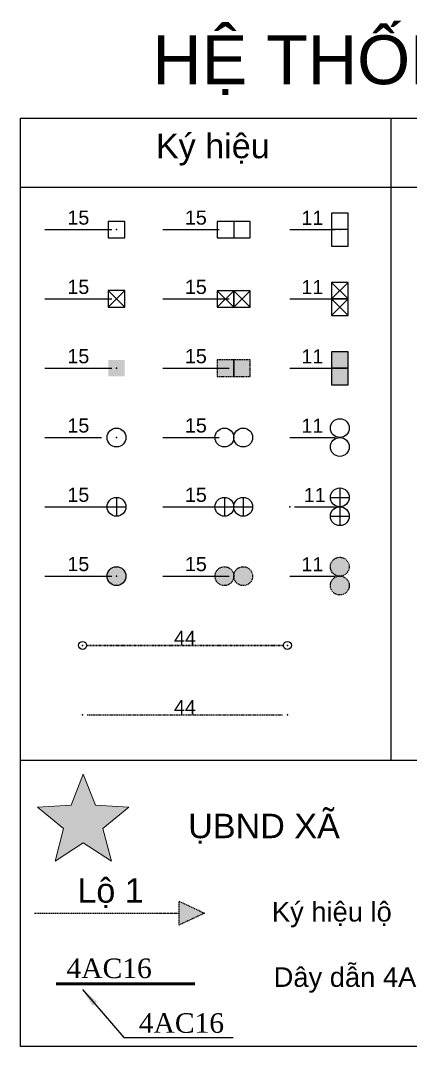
# Model space of a CAD drawing. Header units: feet. Extents: x 74374 to 92081, y 43964 to 65389.
# Drawn here: x 77574.3 to 77657.2, y 60961.3 to 61179 of the extents above; entities that cross this region are included whole.
import ezdxf

# ---------------------------------------------------------------- set-up
doc = ezdxf.new("R2010")
doc.units = ezdxf.units.FT
doc.header["$MEASUREMENT"] = 0
for name, pattern in [('ACAD_ISO02W100', [15, 12, -3]), ('DASHDOT2', [0.5, 0.25, -0.125, 0, -0.125]), ('DASHED2', [0.375, 0.25, -0.125])]:
    doc.linetypes.add(name, pattern=pattern)
for name, color, linetype in [('Border', 6, 'Continuous'), ('DZ-HaApCu', 1, 'Continuous'), ('Ha ap - cai tao', 1, 'DASHED2'), ('Ha ap - XD Moi', 6, 'Continuous'), ('Ha The Moi', 1, 'Continuous'), ('Note', 4, 'Continuous')]:
    doc.layers.add(name, color=color, linetype=linetype)
doc.layers.add('Level 28', color=18, linetype='Continuous', lineweight=0)
doc.styles.add('Arial', font='arial.ttf')
doc.styles.add('Arial 3', font='VnArial.TTF', dxfattribs={"height": 3})
doc.styles.get("Standard").update_dxf_attribs({"font": 'arial.ttf'})
doc.styles.add('T3.5', font='VnTime.TTF', dxfattribs={"height": 3.5})
doc.dimstyles.new('1-2000', dxfattribs={"dimtxt": 0.18, "dimasz": 4, "dimexe": 3.6, "dimexo": 4, "dimgap": 0.09, "dimtad": 0, "dimtih": 1, "dimtoh": 1, "dimdec": 4, "dimzin": 0, "dimdsep": 46, "dimtxsty": 'Standard', "dimcen": 0.09, "dimadec": 0, "dimazin": 0, "dimtfac": 1, "dimtdec": 4, "dimtofl": 0, "dimtmove": 0, "dimatfit": 3, "dimfxl": 1, "dimtolj": 1, "dimtzin": 0, "dimarcsym": 0})
doc.dimstyles.new('Duong day-cai tao', dxfattribs={"dimtxt": 3, "dimasz": 1, "dimexe": 0.18, "dimexo": 0.0625, "dimgap": 0.09, "dimtad": 1, "dimdec": 0, "dimzin": 0, "dimdsep": 46, "dimtxsty": 'Arial 3', "dimblk": 'point', "dimcen": 0.09, "dimse1": 1, "dimse2": 1, "dimclrd": 256, "dimadec": 0, "dimazin": 0, "dimtfac": 1, "dimtdec": 0, "dimtofl": 0, "dimtmove": 0, "dimatfit": 3, "dimldrblk": 'NONE', "dimfxl": 1, "dimtolj": 1, "dimtzin": 0, "dimarcsym": 0})
doc.dimstyles.new('Duong day-moi', dxfattribs={"dimtxt": 3, "dimasz": 1, "dimexe": 0.18, "dimexo": 0.0625, "dimgap": 0.09, "dimtad": 1, "dimdec": 0, "dimzin": 0, "dimdsep": 46, "dimtxsty": 'Arial 3', "dimblk": 'Diem cot', "dimcen": 0.09, "dimse1": 1, "dimse2": 1, "dimclrd": 256, "dimadec": 0, "dimazin": 0, "dimtfac": 1, "dimtdec": 0, "dimtofl": 0, "dimtmove": 0, "dimatfit": 3, "dimldrblk": 'NONE', "dimfxl": 1, "dimtolj": 1, "dimtzin": 0, "dimlwd": 30, "dimarcsym": 0})
doc.dimstyles.new('H-Don-moi', dxfattribs={"dimtxt": 3, "dimasz": 1, "dimexe": 0.18, "dimexo": 0.0625, "dimgap": 1, "dimtad": 1, "dimdec": 0, "dimzin": 0, "dimdsep": 46, "dimtxsty": 'Arial 3', "dimblk1": 'NONE', "dimblk2": 'H-don-moi', "dimsah": 1, "dimcen": 0.09, "dimse1": 1, "dimse2": 1, "dimclrd": 256, "dimclrt": 256, "dimadec": 0, "dimazin": 0, "dimtfac": 1, "dimtdec": 0, "dimtofl": 0, "dimtmove": 0, "dimatfit": 3, "dimldrblk": 'NONE', "dimfxl": 1, "dimtolj": 1, "dimtzin": 0, "dimlwd": -1, "dimarcsym": 0})
doc.dimstyles.new('H-don-TD', dxfattribs={"dimtxt": 3, "dimasz": 1, "dimexe": 0.18, "dimexo": 0.0625, "dimgap": 1, "dimtad": 1, "dimdec": 0, "dimzin": 0, "dimdsep": 46, "dimtxsty": 'Arial 3', "dimblk1": 'NONE', "dimblk2": 'H-don-TD', "dimsah": 1, "dimcen": 0.09, "dimse1": 1, "dimse2": 1, "dimclrd": 256, "dimclrt": 256, "dimadec": 0, "dimazin": 0, "dimtfac": 1, "dimtdec": 0, "dimtofl": 0, "dimtmove": 0, "dimatfit": 3, "dimldrblk": 'NONE', "dimfxl": 1, "dimtolj": 1, "dimtzin": 0, "dimlwd": -1, "dimarcsym": 0})
doc.dimstyles.new('H-don-thay', dxfattribs={"dimtxt": 3, "dimasz": 1, "dimexe": 0.18, "dimexo": 0.0625, "dimgap": 1, "dimtad": 1, "dimdec": 0, "dimzin": 0, "dimdsep": 46, "dimtxsty": 'Arial 3', "dimblk1": 'NONE', "dimblk2": 'H-don-thay', "dimsah": 1, "dimcen": 0.09, "dimse1": 1, "dimse2": 1, "dimclrd": 256, "dimadec": 0, "dimazin": 0, "dimtfac": 1, "dimtdec": 0, "dimtofl": 0, "dimtmove": 0, "dimatfit": 3, "dimldrblk": 'NONE', "dimfxl": 1, "dimtolj": 1, "dimtzin": 0, "dimarcsym": 0})
doc.dimstyles.new('H-Kdoc -moi', dxfattribs={"dimtxt": 3, "dimasz": 1, "dimexe": 0.18, "dimexo": 0.0625, "dimgap": 1, "dimtad": 1, "dimdec": 0, "dimzin": 0, "dimdsep": 46, "dimtxsty": 'Arial 3', "dimblk1": 'NONE', "dimblk2": 'H-Kdoc-moi', "dimsah": 1, "dimcen": 0.09, "dimse1": 1, "dimse2": 1, "dimclrd": 256, "dimadec": 0, "dimazin": 0, "dimtfac": 1, "dimtdec": 0, "dimtofl": 0, "dimtmove": 0, "dimatfit": 3, "dimldrblk": 'NONE', "dimfxl": 1, "dimtolj": 1, "dimtzin": 0, "dimarcsym": 0})
doc.dimstyles.new('H-Kdoc -TD', dxfattribs={"dimtxt": 3, "dimasz": 1, "dimexe": 0.18, "dimexo": 0.0625, "dimgap": 1, "dimtad": 1, "dimdec": 0, "dimzin": 0, "dimdsep": 46, "dimtxsty": 'Arial 3', "dimblk1": 'NONE', "dimblk2": 'H-Kdoc-TD', "dimsah": 1, "dimcen": 0.09, "dimse1": 1, "dimse2": 1, "dimclrd": 256, "dimadec": 0, "dimazin": 0, "dimtfac": 1, "dimtdec": 0, "dimtofl": 0, "dimtmove": 0, "dimatfit": 3, "dimldrblk": 'NONE', "dimfxl": 1, "dimtolj": 1, "dimtzin": 0, "dimarcsym": 0})
doc.dimstyles.new('H-Kdoc -thay', dxfattribs={"dimtxt": 3, "dimasz": 1, "dimexe": 0.18, "dimexo": 0.0625, "dimgap": 1, "dimtad": 1, "dimdec": 0, "dimzin": 0, "dimdsep": 46, "dimtxsty": 'Arial 3', "dimblk1": 'NONE', "dimblk2": 'H-Kdoc-thay', "dimsah": 1, "dimcen": 0.09, "dimse1": 1, "dimse2": 1, "dimclrd": 256, "dimadec": 0, "dimazin": 0, "dimtfac": 1, "dimtdec": 0, "dimtofl": 0, "dimtmove": 0, "dimatfit": 3, "dimldrblk": 'NONE', "dimfxl": 1, "dimtolj": 1, "dimtzin": 0, "dimarcsym": 0})
doc.dimstyles.new('H-Kngang -moi', dxfattribs={"dimtxt": 3, "dimasz": 1, "dimexe": 0.18, "dimexo": 0.0625, "dimgap": 1, "dimtad": 1, "dimdec": 0, "dimzin": 0, "dimdsep": 46, "dimtxsty": 'Arial 3', "dimblk1": 'NONE', "dimblk2": 'H-Kngang-moi', "dimsah": 1, "dimcen": 0.09, "dimse1": 1, "dimse2": 1, "dimclrd": 256, "dimadec": 0, "dimazin": 0, "dimtfac": 1, "dimtdec": 0, "dimtofl": 0, "dimtmove": 0, "dimatfit": 3, "dimldrblk": 'NONE', "dimfxl": 1, "dimtolj": 1, "dimtzin": 0, "dimarcsym": 0})
doc.dimstyles.new('H-Kngang -TD', dxfattribs={"dimtxt": 3, "dimasz": 1, "dimexe": 0.18, "dimexo": 0.0625, "dimgap": 1, "dimtad": 1, "dimdec": 0, "dimzin": 0, "dimdsep": 46, "dimtxsty": 'Arial 3', "dimblk1": 'NONE', "dimblk2": 'H-Kngang-TD', "dimsah": 1, "dimcen": 0.09, "dimse1": 1, "dimse2": 1, "dimclrd": 256, "dimadec": 0, "dimazin": 0, "dimtfac": 1, "dimtdec": 0, "dimtofl": 0, "dimtmove": 0, "dimatfit": 3, "dimldrblk": 'NONE', "dimfxl": 1, "dimtolj": 1, "dimtzin": 0, "dimarcsym": 0})
doc.dimstyles.new('H-Kngang -thay', dxfattribs={"dimtxt": 3, "dimasz": 1, "dimexe": 0.18, "dimexo": 0.0625, "dimgap": 1, "dimtad": 1, "dimdec": 0, "dimzin": 0, "dimdsep": 46, "dimtxsty": 'Arial 3', "dimblk1": 'NONE', "dimblk2": 'H-Kngang-thay', "dimsah": 1, "dimcen": 0.09, "dimse1": 1, "dimse2": 1, "dimclrd": 256, "dimadec": 0, "dimazin": 0, "dimtfac": 1, "dimtdec": 0, "dimtofl": 0, "dimtmove": 0, "dimatfit": 3, "dimldrblk": 'NONE', "dimfxl": 1, "dimtolj": 1, "dimtzin": 0, "dimarcsym": 0})
doc.dimstyles.new('LT-Don-moi', dxfattribs={"dimtxt": 3, "dimasz": 1, "dimexe": 0.18, "dimexo": 0.0625, "dimgap": 1, "dimtad": 1, "dimdec": 0, "dimzin": 0, "dimdsep": 46, "dimtxsty": 'Arial 3', "dimblk1": 'NONE', "dimblk2": 'LT-don-moi', "dimsah": 1, "dimcen": 0.09, "dimse1": 1, "dimse2": 1, "dimclrd": 256, "dimadec": 0, "dimazin": 0, "dimtfac": 1, "dimtdec": 0, "dimtofl": 0, "dimtmove": 0, "dimatfit": 3, "dimldrblk": 'NONE', "dimfxl": 1, "dimtolj": 1, "dimtzin": 0, "dimarcsym": 0})
doc.dimstyles.new('LT-don-TD', dxfattribs={"dimtxt": 3, "dimasz": 1, "dimexe": 0.18, "dimexo": 0.0625, "dimgap": 1, "dimtad": 1, "dimdec": 0, "dimzin": 0, "dimdsep": 46, "dimtxsty": 'Arial 3', "dimblk1": 'NONE', "dimblk2": 'LT-don-TD', "dimsah": 1, "dimcen": 0.09, "dimse1": 1, "dimse2": 1, "dimclrd": 256, "dimadec": 0, "dimazin": 0, "dimtfac": 1, "dimtdec": 0, "dimtofl": 0, "dimtmove": 0, "dimatfit": 3, "dimldrblk": 'NONE', "dimfxl": 1, "dimtolj": 1, "dimtzin": 0, "dimlwd": -1, "dimarcsym": 0})
doc.dimstyles.new('LT-Don-thay', dxfattribs={"dimtxt": 3, "dimasz": 1, "dimexe": 0.18, "dimexo": 0.0625, "dimgap": 1, "dimtad": 1, "dimdec": 0, "dimzin": 0, "dimdsep": 46, "dimtxsty": 'Arial 3', "dimblk1": 'NONE', "dimblk2": 'LT-don-thay', "dimsah": 1, "dimcen": 0.09, "dimse1": 1, "dimse2": 1, "dimclrd": 256, "dimadec": 0, "dimazin": 0, "dimtfac": 1, "dimtdec": 0, "dimtofl": 0, "dimtmove": 0, "dimatfit": 3, "dimldrblk": 'NONE', "dimfxl": 1, "dimtolj": 1, "dimtzin": 0, "dimarcsym": 0})
doc.dimstyles.new('LT-Kdoc-moi', dxfattribs={"dimtxt": 3, "dimasz": 1, "dimexe": 0.18, "dimexo": 0.0625, "dimgap": 1, "dimtad": 1, "dimdec": 0, "dimzin": 0, "dimdsep": 46, "dimtxsty": 'Arial 3', "dimblk1": 'NONE', "dimblk2": 'LT-Kdoc-moi', "dimsah": 1, "dimcen": 0.09, "dimse1": 1, "dimse2": 1, "dimclrd": 256, "dimadec": 0, "dimazin": 0, "dimtfac": 1, "dimtdec": 0, "dimtofl": 0, "dimtmove": 0, "dimatfit": 3, "dimldrblk": 'NONE', "dimfxl": 1, "dimtolj": 1, "dimtzin": 0, "dimarcsym": 0})
doc.dimstyles.new('LT-Kdoc-TD', dxfattribs={"dimtxt": 3, "dimasz": 1, "dimexe": 0.18, "dimexo": 0.0625, "dimgap": 1, "dimtad": 1, "dimdec": 0, "dimzin": 0, "dimdsep": 46, "dimtxsty": 'Arial 3', "dimblk1": 'NONE', "dimblk2": 'LT-Kdoc-TD', "dimsah": 1, "dimcen": 0.09, "dimse1": 1, "dimse2": 1, "dimclrd": 256, "dimclrt": 256, "dimadec": 0, "dimazin": 0, "dimtfac": 1, "dimtdec": 0, "dimtofl": 0, "dimtmove": 0, "dimatfit": 3, "dimldrblk": 'NONE', "dimfxl": 1, "dimtolj": 1, "dimtzin": 0, "dimlwd": -1, "dimarcsym": 0})
doc.dimstyles.new('LT-Kdoc-thay', dxfattribs={"dimtxt": 3, "dimasz": 1, "dimexe": 0.18, "dimexo": 0.0625, "dimgap": 1, "dimtad": 1, "dimdec": 0, "dimzin": 0, "dimdsep": 46, "dimtxsty": 'Arial 3', "dimblk1": 'NONE', "dimblk2": 'LT-Kdoc-thay', "dimsah": 1, "dimcen": 0.09, "dimse1": 1, "dimse2": 1, "dimclrd": 256, "dimadec": 0, "dimazin": 0, "dimtfac": 1, "dimtdec": 0, "dimtofl": 0, "dimtmove": 0, "dimatfit": 3, "dimldrblk": 'NONE', "dimfxl": 1, "dimtolj": 1, "dimtzin": 0, "dimarcsym": 0})
doc.dimstyles.new('LT-Kngang-moi', dxfattribs={"dimtxt": 3, "dimasz": 1, "dimexe": 0.18, "dimexo": 0.0625, "dimgap": 1, "dimtad": 1, "dimdec": 0, "dimzin": 0, "dimdsep": 46, "dimtxsty": 'Arial 3', "dimblk1": 'NONE', "dimblk2": 'LT-Kngang-moi', "dimsah": 1, "dimcen": 0.09, "dimse1": 1, "dimse2": 1, "dimclrd": 256, "dimadec": 0, "dimazin": 0, "dimtfac": 1, "dimtdec": 0, "dimtofl": 0, "dimtmove": 0, "dimatfit": 3, "dimldrblk": 'NONE', "dimfxl": 1, "dimtolj": 1, "dimtzin": 0, "dimarcsym": 0})
doc.dimstyles.new('LT-Kngang-TD', dxfattribs={"dimtxt": 3, "dimasz": 1, "dimexe": 0.18, "dimexo": 0.0625, "dimgap": 1, "dimtad": 1, "dimdec": 0, "dimzin": 0, "dimdsep": 46, "dimtxsty": 'Arial 3', "dimblk1": 'NONE', "dimblk2": 'LT-Kngang-TD', "dimsah": 1, "dimcen": 0.09, "dimse1": 1, "dimse2": 1, "dimclrd": 256, "dimadec": 0, "dimazin": 0, "dimtfac": 1, "dimtdec": 0, "dimtofl": 0, "dimtmove": 0, "dimatfit": 3, "dimldrblk": 'NONE', "dimfxl": 1, "dimtolj": 1, "dimtzin": 0, "dimarcsym": 0})
doc.dimstyles.new('LT-Kngang-thay', dxfattribs={"dimtxt": 3, "dimasz": 1, "dimexe": 0.18, "dimexo": 0.0625, "dimgap": 1, "dimtad": 1, "dimdec": 0, "dimzin": 0, "dimdsep": 46, "dimtxsty": 'Arial 3', "dimblk1": 'point', "dimblk2": 'LT-Kngang-thay', "dimsah": 1, "dimcen": 0.09, "dimse1": 1, "dimse2": 1, "dimclrd": 256, "dimadec": 0, "dimazin": 0, "dimtfac": 1, "dimtdec": 0, "dimtofl": 0, "dimtmove": 0, "dimatfit": 3, "dimldrblk": 'NONE', "dimfxl": 1, "dimtolj": 1, "dimtzin": 0, "dimarcsym": 0})

# ---------------------------------------------------------------- blocks, each defined once
blk = doc.blocks.new('H-Kngang-moi')
at = {"layer": 'DZ-HaApCu', "linetype": 'ByBlock', "lineweight": -2}
for p, q in [((-1.75, 3.5), (-1.75, 0)), ((1.75, 3.5), (-1.75, 3.5)), ((1.75, 0), (1.75, 3.5)), ((-1.75, 0), (-1.75, -3.5)), ((1.75, 0), (-1.75, 0)), ((1.75, -3.5), (1.75, 0)), ((-1.75, -3.5), (1.75, -3.5))]:
    blk.add_line(p, q, dxfattribs=at)
at = {"layer": 'DZ-HaApCu'}
blk.add_point((0, 0), dxfattribs=at)
blk = doc.blocks.new('*D70')
at = {"layer": 'DEFPOINTS', "color": 0, "transparency": 16777216}
for p in [(77631.53, 61134.65), (77642.17, 61134.65), (77642.17, 61134.65)]:
    blk.add_point(p, dxfattribs=at)
at = {"layer": 'DZ-HaApCu', "linetype": 'ACAD_ISO02W100', "lineweight": -2, "transparency": 16777216}
blk.add_line((77631.53, 61134.65), (77641.17, 61134.65), dxfattribs=at)
at = {"layer": 'DZ-HaApCu', "lineweight": -2, "transparency": 16777216}
blk.add_blockref('H-Kngang-moi', (77642.17, 61134.65), dxfattribs=at)
at = {"layer": 'DZ-HaApCu', "color": 0, "transparency": 16777216, "insert": (77636.35, 61137.15), "char_height": 3, "attachment_point": 5, "style": 'Arial 3'}
blk.add_mtext('\\A1;11', dxfattribs=at)
blk = doc.blocks.new('_None')
blk = doc.blocks.new('H-Kdoc-moi')
at = {"layer": 'DZ-HaApCu'}
for p, q in [((0, 1.75), (-3.5, 1.75)), ((-3.5, 1.75), (-3.5, -1.75)), ((3.5, 1.75), (0, 1.75)), ((0, 1.75), (0, -1.75)), ((3.5, -1.75), (3.5, 1.75)), ((-3.5, -1.75), (0, -1.75)), ((0, -1.75), (3.5, -1.75))]:
    blk.add_line(p, q, dxfattribs=at)
blk = doc.blocks.new('*D71')
at = {"layer": 'DEFPOINTS', "color": 0, "transparency": 16777216}
for p in [(77604.54, 61134.65), (77619.65, 61134.65), (77619.65, 61134.65)]:
    blk.add_point(p, dxfattribs=at)
at = {"layer": 'DZ-HaApCu', "linetype": 'ACAD_ISO02W100', "lineweight": -2, "transparency": 16777216}
blk.add_line((77604.54, 61134.65), (77618.65, 61134.65), dxfattribs=at)
at = {"layer": 'DZ-HaApCu', "lineweight": -2, "transparency": 16777216}
blk.add_blockref('H-Kdoc-moi', (77619.65, 61134.65), dxfattribs=at)
at = {"layer": 'DZ-HaApCu', "color": 0, "transparency": 16777216, "insert": (77611.59, 61137.18), "char_height": 3, "attachment_point": 5, "style": 'Arial 3'}
blk.add_mtext('\\A1;15', dxfattribs=at)
blk = doc.blocks.new('H-don-moi')
at = {"layer": 'DZ-HaApCu'}
for p, q in [((1.75, 1.75), (-1.75, 1.75)), ((-1.75, 1.75), (-1.75, -1.75)), ((1.75, -1.75), (1.75, 1.75)), ((-1.75, -1.75), (1.75, -1.75))]:
    blk.add_line(p, q, dxfattribs=at)
blk.add_point((0, 0), dxfattribs=at)
blk = doc.blocks.new('*D72')
at = {"layer": 'DEFPOINTS', "color": 0, "transparency": 16777216}
for p in [(77579.51, 61134.65), (77594.73, 61134.65), (77594.73, 61134.65)]:
    blk.add_point(p, dxfattribs=at)
at = {"layer": 'DZ-HaApCu', "transparency": 16777216}
blk.add_line((77579.51, 61134.65), (77593.73, 61134.65), dxfattribs=at)
blk.add_blockref('H-don-moi', (77594.73, 61134.65), dxfattribs=at)
at = {"layer": 'DZ-HaApCu', "transparency": 16777216, "insert": (77586.62, 61137.18), "char_height": 3, "attachment_point": 5, "style": 'Arial 3'}
blk.add_mtext('\\A1;15', dxfattribs=at)
blk = doc.blocks.new('H-Kngang-thay')
at = {"layer": 'Ha ap - cai tao', "linetype": 'ByBlock'}
for points in [[(-1.75, 0), (1.75, 0), (1.75, 3.5), (-1.75, 3.5)], [(-1.75, 0), (1.75, 0), (1.75, 3.5), (-1.75, 3.5)], [(-1.75, -3.5), (1.75, -3.5), (1.75, 0), (-1.75, 0)], [(-1.75, -3.5), (1.75, -3.5), (1.75, 0), (-1.75, 0)]]:
    blk.add_lwpolyline(points, close=True, dxfattribs=at)
for points in [[(-1.75, 3.5), (1.75, 0)], [(-1.75, 0), (1.75, 3.5)], [(-1.75, 0), (1.75, -3.5)], [(-1.75, -3.5), (1.75, 0)]]:
    blk.add_lwpolyline(points, dxfattribs=at)
for centre in [(0, 1.75), (0, 1.75), (0, -1.75)]:
    blk.add_circle(centre, 0.00627, dxfattribs=at)
blk = doc.blocks.new('*D73')
at = {"layer": 'DEFPOINTS', "color": 0, "transparency": 16777216}
for p in [(77631.53, 61119.94), (77642.17, 61119.94), (77642.17, 61119.94)]:
    blk.add_point(p, dxfattribs=at)
at = {"layer": 'DZ-HaApCu', "lineweight": -2, "transparency": 16777216}
blk.add_line((77631.53, 61119.94), (77641.17, 61119.94), dxfattribs=at)
blk.add_blockref('H-Kngang-thay', (77642.17, 61119.94), dxfattribs=at)
at = {"layer": 'DZ-HaApCu', "color": 0, "transparency": 16777216, "insert": (77636.35, 61122.45), "char_height": 3, "attachment_point": 5, "style": 'Arial 3'}
blk.add_mtext('\\A1;11', dxfattribs=at)
blk = doc.blocks.new('H-Kdoc-TD')
at = {"layer": 'Ha ap - cai tao'}
h = blk.add_hatch(color=256, dxfattribs=at)
edge = h.paths.add_edge_path()
edge.add_line((-1.8, 4.2), (1.7, 4.2))
edge = h.paths.add_edge_path()
edge.add_line((1.7, 4.2), (1.7, 7.7))
edge = h.paths.add_edge_path()
edge.add_line((1.7, 7.7), (-1.8, 7.7))
edge = h.paths.add_edge_path()
edge.add_line((-1.8, 7.7), (-1.8, 4.2))
h.paths.add_polyline_path([(0, 1.75), (0, -1.75)], flags=17)
h.paths.add_polyline_path([(0, 1.75), (0, -1.75), (3.5, -1.75), (3.5, 1.75)], flags=17)
h.paths.add_polyline_path([(3.5, 1.75), (0, 1.75), (0, -1.75), (3.5, -1.75)])
edge = h.paths.add_edge_path()
edge.add_line((-3.5, 1.75), (-3.5, -1.75))
edge.add_line((0, 1.75), (-3.5, 1.75))
edge.add_line((-3.5, -1.75), (0, -1.75))
h = blk.add_hatch(color=256, dxfattribs=at)
h.paths.add_polyline_path([(-3.5, -1.75), (0, -1.75), (0, 1.75), (-3.5, 1.75)])
h.paths.add_polyline_path([(0, -1.75), (3.5, -1.75), (3.5, 1.75), (0, 1.75)])
for p, q in [((0, 1.75), (-3.5, 1.75)), ((-3.5, 1.75), (-3.5, -1.75)), ((0, -1.75), (0, 1.75)), ((3.5, 1.75), (0, 1.75)), ((0, 1.75), (0, -1.75)), ((3.5, -1.75), (3.5, 1.75)), ((-3.5, -1.75), (0, -1.75)), ((0, -1.75), (3.5, -1.75))]:
    blk.add_line(p, q, dxfattribs=at)
blk.add_point((0, 0), dxfattribs=at)
blk = doc.blocks.new('*D74')
at = {"layer": 'DEFPOINTS', "color": 0, "transparency": 16777216}
for p in [(77604.54, 61105.24), (77619.65, 61105.24), (77619.65, 61105.24)]:
    blk.add_point(p, dxfattribs=at)
at = {"layer": 'DZ-HaApCu', "lineweight": -2, "transparency": 16777216}
blk.add_line((77604.54, 61105.24), (77618.65, 61105.24), dxfattribs=at)
blk.add_blockref('H-Kdoc-TD', (77619.65, 61105.24), dxfattribs=at)
at = {"layer": 'DZ-HaApCu', "color": 0, "transparency": 16777216, "insert": (77611.59, 61107.77), "char_height": 3, "attachment_point": 5, "style": 'Arial 3'}
blk.add_mtext('\\A1;15', dxfattribs=at)
blk = doc.blocks.new('H-Kdoc-thay')
at = {"layer": 'Ha ap - cai tao', "linetype": 'ByBlock'}
for points in [[(0, -1.75), (0, 1.75), (-3.5, 1.75), (-3.5, -1.75)], [(-3.5, -1.75), (0, -1.75), (0, 1.75), (-3.5, 1.75)], [(3.5, -1.75), (3.5, 1.75), (0, 1.75), (0, -1.75)], [(3.5, -1.75), (3.5, 1.75), (0, 1.75), (0, -1.75)], [(0, -1.75), (3.5, -1.75), (3.5, 1.75), (0, 1.75)]]:
    blk.add_lwpolyline(points, close=True, dxfattribs=at)
for points in [[(-3.5, 1.75), (0, -1.75)], [(-3.5, -1.75), (0, 1.75)], [(0, 1.75), (3.5, -1.75)], [(0, -1.75), (3.5, 1.75)]]:
    blk.add_lwpolyline(points, dxfattribs=at)
for centre in [(-1.75, 0), (-1.75, 0), (1.75, 0), (1.75, 0), (1.75, 0)]:
    blk.add_circle(centre, 0.00627, dxfattribs=at)
blk = doc.blocks.new('*D75')
at = {"layer": 'DEFPOINTS', "color": 0, "transparency": 16777216}
for p in [(77604.54, 61119.94), (77619.65, 61119.94), (77619.65, 61119.94)]:
    blk.add_point(p, dxfattribs=at)
at = {"layer": 'DZ-HaApCu', "lineweight": -2, "transparency": 16777216}
blk.add_line((77604.54, 61119.94), (77618.65, 61119.94), dxfattribs=at)
blk.add_blockref('H-Kdoc-thay', (77619.65, 61119.94), dxfattribs=at)
at = {"layer": 'DZ-HaApCu', "color": 0, "transparency": 16777216, "insert": (77611.59, 61122.47), "char_height": 3, "attachment_point": 5, "style": 'Arial 3'}
blk.add_mtext('\\A1;15', dxfattribs=at)
blk = doc.blocks.new('H-don-thay')
at = {"layer": 'Ha ap - cai tao', "linetype": 'ByBlock'}
blk.add_lwpolyline([(-1.75, -1.74), (1.75, -1.74), (1.75, 1.76), (-1.75, 1.76)], close=True, dxfattribs=at)
for points in [[(-1.75, 1.76), (1.75, -1.74)], [(-1.75, -1.74), (1.75, 1.76)]]:
    blk.add_lwpolyline(points, dxfattribs=at)
blk.add_circle((0, 0.01), 0.00627, dxfattribs=at)
blk = doc.blocks.new('*D76')
at = {"layer": 'DEFPOINTS', "color": 0, "transparency": 16777216}
for p in [(77579.51, 61119.94), (77594.73, 61119.94), (77594.73, 61119.94)]:
    blk.add_point(p, dxfattribs=at)
at = {"layer": 'DZ-HaApCu', "lineweight": -2, "transparency": 16777216}
blk.add_line((77579.51, 61119.94), (77593.73, 61119.94), dxfattribs=at)
blk.add_blockref('H-don-thay', (77594.73, 61119.94), dxfattribs=at)
at = {"layer": 'DZ-HaApCu', "color": 0, "transparency": 16777216, "insert": (77586.62, 61122.47), "char_height": 3, "attachment_point": 5, "style": 'Arial 3'}
blk.add_mtext('\\A1;15', dxfattribs=at)
blk = doc.blocks.new('H-Kngang-TD')
at = {"layer": 'Ha ap - cai tao'}
h = blk.add_hatch(color=256, dxfattribs=at)
edge = h.paths.add_edge_path()
edge.add_line((4.2, 1.8), (4.2, -1.7))
edge = h.paths.add_edge_path()
edge.add_line((4.2, -1.7), (7.7, -1.7))
edge = h.paths.add_edge_path()
edge.add_line((7.7, -1.7), (7.7, 1.8))
edge = h.paths.add_edge_path()
edge.add_line((7.7, 1.8), (4.2, 1.8))
h.paths.add_polyline_path([(1.75, 0), (-1.75, 0)], flags=17)
h.paths.add_polyline_path([(1.75, 0), (-1.75, 0), (-1.75, -3.5), (1.75, -3.5)], flags=17)
h.paths.add_polyline_path([(1.75, -3.5), (1.75, 0), (-1.75, 0), (-1.75, -3.5)])
edge = h.paths.add_edge_path()
edge.add_line((1.75, 3.5), (-1.75, 3.5))
edge.add_line((1.75, 0), (1.75, 3.5))
edge.add_line((-1.75, 3.5), (-1.75, 0))
h = blk.add_hatch(color=256, dxfattribs=at)
h.paths.add_polyline_path([(-1.75, 3.5), (-1.75, 0), (1.75, 0), (1.75, 3.5)])
h.paths.add_polyline_path([(-1.75, 0), (-1.75, -3.5), (1.75, -3.5), (1.75, 0)])
at = {"layer": 'Ha ap - cai tao', "linetype": 'ByBlock', "lineweight": -2}
for p, q in [((-1.75, 3.5), (-1.75, 0)), ((1.75, 3.5), (-1.75, 3.5)), ((1.75, 0), (1.75, 3.5)), ((-1.75, 0), (1.75, 0)), ((-1.75, 0), (-1.75, -3.5)), ((1.75, 0), (-1.75, 0)), ((1.75, -3.5), (1.75, 0)), ((-1.75, -3.5), (1.75, -3.5))]:
    blk.add_line(p, q, dxfattribs=at)
at = {"layer": 'Ha ap - cai tao'}
blk.add_point((0, 0), dxfattribs=at)
blk = doc.blocks.new('*D77')
at = {"layer": 'DEFPOINTS', "color": 0, "transparency": 16777216}
for p in [(77631.53, 61105.24), (77642.17, 61105.24), (77642.17, 61105.24)]:
    blk.add_point(p, dxfattribs=at)
at = {"layer": 'DZ-HaApCu', "lineweight": -2, "transparency": 16777216}
blk.add_line((77631.53, 61105.24), (77641.17, 61105.24), dxfattribs=at)
blk.add_blockref('H-Kngang-TD', (77642.17, 61105.24), dxfattribs=at)
at = {"layer": 'DZ-HaApCu', "color": 0, "transparency": 16777216, "insert": (77636.35, 61107.75), "char_height": 3, "attachment_point": 5, "style": 'Arial 3'}
blk.add_mtext('\\A1;11', dxfattribs=at)
blk = doc.blocks.new('H-don-TD')
at = {"layer": 'Ha ap - cai tao'}
blk.add_hatch(color=256, dxfattribs=at).paths.add_polyline_path([(-1.75, 1.75), (-1.75, -1.75), (1.75, -1.75), (1.75, 1.75)])
at = {"layer": 'Ha ap - XD Moi'}
blk.add_point((0, 0), dxfattribs=at)
blk = doc.blocks.new('*D78')
at = {"layer": 'DEFPOINTS', "color": 0, "transparency": 16777216}
for p in [(77579.51, 61105.24), (77594.73, 61105.24), (77594.73, 61105.24)]:
    blk.add_point(p, dxfattribs=at)
at = {"layer": 'DZ-HaApCu', "transparency": 16777216}
blk.add_line((77579.51, 61105.24), (77593.73, 61105.24), dxfattribs=at)
blk.add_blockref('H-don-TD', (77594.73, 61105.24), dxfattribs=at)
at = {"layer": 'DZ-HaApCu', "transparency": 16777216, "insert": (77586.62, 61107.77), "char_height": 3, "attachment_point": 5, "style": 'Arial 3'}
blk.add_mtext('\\A1;15', dxfattribs=at)
blk = doc.blocks.new('LT-Kngang-moi')
at = {"layer": 'DZ-HaApCu'}
for centre in [(0, 2), (0, -2)]:
    blk.add_circle(centre, 2, dxfattribs=at)
blk.add_point((0, 0), dxfattribs=at)
blk = doc.blocks.new('*D79')
at = {"layer": 'DEFPOINTS', "color": 0, "transparency": 16777216}
for p in [(77631.53, 61090.53), (77642.17, 61090.53), (77642.17, 61090.53)]:
    blk.add_point(p, dxfattribs=at)
at = {"layer": 'DZ-HaApCu', "linetype": 'ACAD_ISO02W100', "lineweight": -2, "transparency": 16777216}
blk.add_line((77631.53, 61090.53), (77641.17, 61090.53), dxfattribs=at)
at = {"layer": 'DZ-HaApCu', "lineweight": -2, "transparency": 16777216}
blk.add_blockref('LT-Kngang-moi', (77642.17, 61090.53), dxfattribs=at)
at = {"layer": 'DZ-HaApCu', "color": 0, "transparency": 16777216, "insert": (77636.35, 61093.04), "char_height": 3, "attachment_point": 5, "style": 'Arial 3'}
blk.add_mtext('\\A1;11', dxfattribs=at)
blk = doc.blocks.new('LT-Kdoc-moi')
at = {"layer": 'DZ-HaApCu'}
for centre in [(-2, 0), (2, 0)]:
    blk.add_circle(centre, 2, dxfattribs=at)
blk.add_point((0, 0), dxfattribs=at)
blk = doc.blocks.new('*D80')
at = {"layer": 'DEFPOINTS', "color": 0, "transparency": 16777216}
for p in [(77604.54, 61090.53), (77619.65, 61090.53), (77619.65, 61090.53)]:
    blk.add_point(p, dxfattribs=at)
at = {"layer": 'DZ-HaApCu', "linetype": 'ACAD_ISO02W100', "lineweight": -2, "transparency": 16777216}
blk.add_line((77604.54, 61090.53), (77618.65, 61090.53), dxfattribs=at)
at = {"layer": 'DZ-HaApCu', "lineweight": -2, "transparency": 16777216}
blk.add_blockref('LT-Kdoc-moi', (77619.65, 61090.53), dxfattribs=at)
at = {"layer": 'DZ-HaApCu', "color": 0, "transparency": 16777216, "insert": (77611.59, 61093.07), "char_height": 3, "attachment_point": 5, "style": 'Arial 3'}
blk.add_mtext('\\A1;15', dxfattribs=at)
blk = doc.blocks.new('LT-don-moi')
at = {"layer": 'DZ-HaApCu', "linetype": 'Continuous'}
blk.add_circle((0, 0), 2, dxfattribs=at)
at = {"layer": 'Ha ap - cai tao', "linetype": 'Continuous'}
blk.add_point((0, 0), dxfattribs=at)
blk = doc.blocks.new('*D81')
at = {"layer": 'DEFPOINTS', "color": 0, "transparency": 16777216}
for p in [(77579.51, 61090.53), (77594.73, 61090.53), (77594.73, 61090.53)]:
    blk.add_point(p, dxfattribs=at)
at = {"layer": 'DZ-HaApCu', "linetype": 'ACAD_ISO02W100', "lineweight": -2, "transparency": 16777216}
blk.add_line((77579.51, 61090.53), (77593.73, 61090.53), dxfattribs=at)
at = {"layer": 'DZ-HaApCu', "lineweight": -2, "transparency": 16777216}
blk.add_blockref('LT-don-moi', (77594.73, 61090.53), dxfattribs=at)
at = {"layer": 'DZ-HaApCu', "color": 0, "transparency": 16777216, "insert": (77586.62, 61093.07), "char_height": 3, "attachment_point": 5, "style": 'Arial 3'}
blk.add_mtext('\\A1;15', dxfattribs=at)
blk = doc.blocks.new('point')
at = {"layer": 'Ha The Moi'}
blk.add_point((0, 0), dxfattribs=at)
blk = doc.blocks.new('LT-Kngang-thay')
at = {"layer": 'Ha ap - cai tao', "linetype": 'ByBlock'}
for points in [[(0, 4), (0, 0)], [(-2, 2), (2, 2)], [(0, 0), (0, -4)], [(-2, -2), (2, -2)]]:
    blk.add_lwpolyline(points, dxfattribs=at)
for centre in [(0, 2), (0, 2), (0, 2), (0, -2)]:
    blk.add_circle(centre, 2, dxfattribs=at)
at = {"layer": 'Ha ap - cai tao'}
blk.add_circle((0, -2), 2, dxfattribs=at)
blk.add_circle((0, -2), 2, dxfattribs=at)
at = {"layer": 'Ha ap - cai tao', "linetype": 'ByBlock'}
for p in [(0, 2), (0, -2)]:
    blk.add_point(p, dxfattribs=at)
at = {"layer": 'Ha ap - cai tao'}
blk.add_point((0, 0), dxfattribs=at)
blk = doc.blocks.new('*D82')
at = {"layer": 'DEFPOINTS', "color": 0, "transparency": 16777216}
for p in [(77631.53, 61075.83), (77642.17, 61075.83), (77642.17, 61075.83)]:
    blk.add_point(p, dxfattribs=at)
at = {"layer": 'DZ-HaApCu', "lineweight": -2, "transparency": 16777216}
blk.add_line((77632.53, 61075.83), (77641.17, 61075.83), dxfattribs=at)
blk.add_blockref('LT-Kngang-thay', (77642.17, 61075.83), dxfattribs=at)
at = {"layer": 'DZ-HaApCu', "lineweight": -2, "transparency": 16777216, "rotation": 180}
blk.add_blockref('point', (77631.53, 61075.83), dxfattribs=at)
at = {"layer": 'DZ-HaApCu', "color": 0, "transparency": 16777216, "insert": (77636.85, 61078.34), "char_height": 3, "attachment_point": 5, "style": 'Arial 3'}
blk.add_mtext('\\A1;11', dxfattribs=at)
blk = doc.blocks.new('LT-Kdoc-thay')
at = {"layer": 'Ha ap - cai tao', "linetype": 'ByBlock'}
for points in [[(-4, 0), (0, 0)], [(-2, 2), (-2, -2)], [(0, 0), (4, 0)], [(2, 2), (2, -2)]]:
    blk.add_lwpolyline(points, dxfattribs=at)
for centre in [(-2, 0), (-2, 0), (-2, 0), (2, 0), (2, 0), (2, 0)]:
    blk.add_circle(centre, 2, dxfattribs=at)
for p in [(-2, 0), (2, 0)]:
    blk.add_point(p, dxfattribs=at)
at = {"layer": 'Ha ap - cai tao'}
blk.add_point((0, 0), dxfattribs=at)
blk = doc.blocks.new('*D83')
at = {"layer": 'DEFPOINTS', "color": 0, "transparency": 16777216}
for p in [(77604.54, 61075.83), (77619.65, 61075.83), (77619.65, 61075.83)]:
    blk.add_point(p, dxfattribs=at)
at = {"layer": 'DZ-HaApCu', "lineweight": -2, "transparency": 16777216}
blk.add_line((77604.54, 61075.83), (77618.65, 61075.83), dxfattribs=at)
blk.add_blockref('LT-Kdoc-thay', (77619.65, 61075.83), dxfattribs=at)
at = {"layer": 'DZ-HaApCu', "color": 0, "transparency": 16777216, "insert": (77611.59, 61078.36), "char_height": 3, "attachment_point": 5, "style": 'Arial 3'}
blk.add_mtext('\\A1;15', dxfattribs=at)
blk = doc.blocks.new('LT-don-thay')
at = {"layer": 'Ha ap - cai tao', "linetype": 'ByBlock'}
for points in [[(-2, 0), (2, 0)], [(0, 2), (0, -2)]]:
    blk.add_lwpolyline(points, dxfattribs=at)
blk.add_circle((0, 0), 2, dxfattribs=at)
blk.add_circle((0, 0), 2, dxfattribs=at)
blk.add_point((0, 0), dxfattribs=at)
blk = doc.blocks.new('*D84')
at = {"layer": 'DEFPOINTS', "color": 0, "transparency": 16777216}
for p in [(77579.51, 61075.83), (77594.73, 61075.83), (77594.73, 61075.83)]:
    blk.add_point(p, dxfattribs=at)
at = {"layer": 'DZ-HaApCu', "lineweight": -2, "transparency": 16777216}
blk.add_line((77579.51, 61075.83), (77593.73, 61075.83), dxfattribs=at)
blk.add_blockref('LT-don-thay', (77594.73, 61075.83), dxfattribs=at)
at = {"layer": 'DZ-HaApCu', "color": 0, "transparency": 16777216, "insert": (77586.62, 61078.36), "char_height": 3, "attachment_point": 5, "style": 'Arial 3'}
blk.add_mtext('\\A1;15', dxfattribs=at)
blk = doc.blocks.new('LT-Kngang-TD')
at = {"layer": 'Ha ap - cai tao'}
for points in [[(-1.77, 1.08, 1), (1.77, 2.92, 1)], [(-1.77, -2.92, 1), (1.77, -1.08, 1)]]:
    blk.add_hatch(color=256, dxfattribs=at).paths.add_polyline_path(points)
for centre in [(0, 2), (0, -2)]:
    blk.add_circle(centre, 2, dxfattribs=at)
blk.add_point((0, 0), dxfattribs=at)
blk = doc.blocks.new('*D85')
at = {"layer": 'DEFPOINTS', "color": 0, "transparency": 16777216}
for p in [(77631.53, 61061.12), (77642.17, 61061.12), (77642.17, 61061.12)]:
    blk.add_point(p, dxfattribs=at)
at = {"layer": 'DZ-HaApCu', "lineweight": -2, "transparency": 16777216}
blk.add_line((77631.53, 61061.12), (77641.17, 61061.12), dxfattribs=at)
blk.add_blockref('LT-Kngang-TD', (77642.17, 61061.12), dxfattribs=at)
at = {"layer": 'DZ-HaApCu', "color": 0, "transparency": 16777216, "insert": (77636.35, 61063.63), "char_height": 3, "attachment_point": 5, "style": 'Arial 3'}
blk.add_mtext('\\A1;11', dxfattribs=at)
blk = doc.blocks.new('LT-Kdoc-TD')
at = {"layer": 'Ha ap - cai tao'}
for points in [[(-2.92, 1.77, 1), (-1.08, -1.77, 1)], [(1.08, 1.77, 1), (2.92, -1.77, 1)]]:
    blk.add_hatch(color=256, dxfattribs=at).paths.add_polyline_path(points)
for centre in [(-2, 0), (2, 0)]:
    blk.add_circle(centre, 2, dxfattribs=at)
blk.add_point((0, 0), dxfattribs=at)
blk = doc.blocks.new('*D86')
at = {"layer": 'DEFPOINTS', "color": 0, "transparency": 16777216}
for p in [(77604.54, 61061.12), (77619.65, 61061.12), (77619.65, 61061.12)]:
    blk.add_point(p, dxfattribs=at)
at = {"layer": 'DZ-HaApCu', "transparency": 16777216}
blk.add_line((77604.54, 61061.12), (77618.65, 61061.12), dxfattribs=at)
blk.add_blockref('LT-Kdoc-TD', (77619.65, 61061.12), dxfattribs=at)
at = {"layer": 'DZ-HaApCu', "transparency": 16777216, "insert": (77611.59, 61063.66), "char_height": 3, "attachment_point": 5, "style": 'Arial 3'}
blk.add_mtext('\\A1;15', dxfattribs=at)
blk = doc.blocks.new('LT-don-TD')
at = {"layer": 'Ha ap - cai tao'}
blk.add_hatch(color=256, dxfattribs=at).paths.add_polyline_path([(-1.77, -0.92, 1), (1.77, 0.92, 1)])
at = {"layer": 'Ha ap - cai tao', "linetype": 'Continuous'}
blk.add_circle((0, 0), 2, dxfattribs=at)
at = {"layer": 'Ha ap - cai tao'}
blk.add_point((0, 0), dxfattribs=at)
blk = doc.blocks.new('*D87')
at = {"layer": 'DEFPOINTS', "color": 0, "transparency": 16777216}
for p in [(77579.51, 61061.12), (77594.73, 61061.12), (77594.73, 61061.12)]:
    blk.add_point(p, dxfattribs=at)
at = {"layer": 'DZ-HaApCu', "transparency": 16777216}
blk.add_line((77579.51, 61061.12), (77593.73, 61061.12), dxfattribs=at)
blk.add_blockref('LT-don-TD', (77594.73, 61061.12), dxfattribs=at)
at = {"layer": 'DZ-HaApCu', "color": 0, "transparency": 16777216, "insert": (77586.62, 61063.66), "char_height": 3, "attachment_point": 5, "style": 'Arial 3'}
blk.add_mtext('\\A1;15', dxfattribs=at)
blk = doc.blocks.new('Diem cot')
at = {"layer": 'Ha ap - XD Moi'}
blk.add_circle((0, 0), 0.844, dxfattribs=at)
blk.add_point((0, 0), dxfattribs=at)
blk = doc.blocks.new('*D88')
at = {"layer": 'DEFPOINTS', "color": 0, "transparency": 16777216}
for p in [(77587.52, 61046.42), (77631.04, 61046.42), (77631.04, 61046.42)]:
    blk.add_point(p, dxfattribs=at)
at = {"layer": 'Ha ap - XD Moi', "linetype": 'DASHDOT2', "lineweight": 30, "transparency": 16777216}
blk.add_line((77588.52, 61046.42), (77630.04, 61046.42), dxfattribs=at)
at = {"layer": 'Ha ap - XD Moi', "lineweight": 30, "transparency": 16777216, "rotation": 180}
blk.add_blockref('Diem cot', (77587.52, 61046.42), dxfattribs=at)
at = {"layer": 'Ha ap - XD Moi', "lineweight": 30, "transparency": 16777216}
blk.add_blockref('Diem cot', (77631.04, 61046.42), dxfattribs=at)
at = {"layer": 'Ha ap - XD Moi', "color": 0, "transparency": 16777216, "insert": (77609.28, 61048.01), "char_height": 3, "attachment_point": 5, "style": 'Arial 3'}
blk.add_mtext('\\A1;44', dxfattribs=at)
blk = doc.blocks.new('*D89')
at = {"layer": 'DEFPOINTS', "color": 0, "transparency": 16777216}
for p in [(77587.52, 61031.72), (77631.04, 61031.72), (77631.04, 61031.72)]:
    blk.add_point(p, dxfattribs=at)
at = {"layer": 'Ha ap - cai tao', "lineweight": -2, "transparency": 16777216}
blk.add_line((77588.52, 61031.72), (77630.04, 61031.72), dxfattribs=at)
at = {"layer": 'Ha ap - cai tao', "lineweight": -2, "transparency": 16777216, "rotation": 180}
blk.add_blockref('point', (77587.52, 61031.72), dxfattribs=at)
at = {"layer": 'Ha ap - cai tao', "lineweight": -2, "transparency": 16777216}
blk.add_blockref('point', (77631.04, 61031.72), dxfattribs=at)
at = {"layer": 'Ha ap - cai tao', "color": 0, "transparency": 16777216, "insert": (77609.28, 61033.31), "char_height": 3, "attachment_point": 5, "style": 'Arial 3'}
blk.add_mtext('\\A1;44', dxfattribs=at)
blk = doc.blocks.new('Mui ten')
at = {"layer": 'Ha ap - cai tao'}
blk.add_hatch(color=256, dxfattribs=at).paths.add_polyline_path([(-5.21, 2.44), (-5.21, -2.44), (0, 0)])
blk.add_line((-34.79, 0), (-5.21, 0), dxfattribs=at)
blk.add_lwpolyline([(-5.21, 2.44), (0, 0), (0, 0), (-5.21, -2.44)], close=True, dxfattribs=at)
blk = doc.blocks.new('UB')
at = {"layer": 'Level 28', "linetype": 'Continuous', "lineweight": 0}
blk.add_hatch(color=7, dxfattribs=at).paths.add_polyline_path([(-6, -8.25), (-4.19, -1.36), (-9.7, 3.15), (-2.59, 3.57), (0, 10.2), (2.58, 3.57), (9.7, 3.15), (4.18, -1.36), (5.99, -8.25), (-0.01, -4.4)])
at = {"layer": 'Level 28', "color": 7, "linetype": 'Continuous', "lineweight": 0, "flags": 128}
blk.add_lwpolyline([(-2.59, 3.57), (-9.7, 3.15), (-4.19, -1.36), (-6, -8.25), (-0.01, -4.4), (5.99, -8.25), (4.18, -1.36), (9.7, 3.15), (2.58, 3.57), (0, 10.2)], close=True, dxfattribs=at)

msp = doc.modelspace()

# ---------------------------------------------------------------- linework, layer by layer
at = {"layer": 'Border'}
for p, q in [((77652.98426, 61158.26726), (77652.98426, 61022.09088)), ((77574.33281, 61143.68572), (77955.4662, 61143.68572)), ((77574.33281, 61022.09088), (77955.4662, 61022.09088))]:
    msp.add_line(p, q, dxfattribs=at)
msp.add_lwpolyline([(77574.33281, 61158.26726), (77955.4662, 61158.26726), (77955.4662, 60961.31059), (77574.33281, 60961.31059)], close=True, dxfattribs=at)
at = {"layer": 'Ha ap - cai tao', "linetype": 'ByBlock', "const_width": 0.62274}
msp.add_lwpolyline([(77581.90942, 60974.618), (77611.3934, 60974.618)], dxfattribs=at)

# ---------------------------------------------------------------- block references
at = {"layer": 'Ha ap - cai tao', "xscale": 1.037895620549534, "yscale": 1.037895620549534, "zscale": 1.037895620549534}
msp.add_blockref('Mui ten', (77613.43734, 60989.59421), dxfattribs=at)
at = {"layer": 'Level 28', "color": 7, "linetype": 'Continuous', "lineweight": 0}
msp.add_blockref('UB', (77587.67549, 61008.91531), dxfattribs=at)

# ---------------------------------------------------------------- texts
at = {"layer": 'Ha ap - cai tao'}
for s, height, style, p in [('Lộ 1', 5.189478, 'Arial', (77586.41958, 60991.82904)), ('4AC16', 4.151582, 'T3.5', (77584.11133, 60975.82178)), ('4AC16', 4.151582, 'T3.5', (77599.46718, 60964.21393))]:
    msp.add_text(s, height=height, dxfattribs=dict(at, style=style)).set_placement(p)
at = {"layer": 'Note'}
for s, height, p in [('HỆ THỐNG KÝ HIỆU BẢN VẼ LƯỚI ĐIỆN HẠ THẾ', 10.3789562, (77602.3618, 61165.49987)), ('Ký hiệu', 5.189478, (77603.10006, 61149.80317)), ('ỤBND XÃ', 5.189478, (77609.95855, 61005.51089)), ('Ký hiệu lộ', 4.151582, (77627.74894, 60987.8257)), ('Dây dẫn 4AC16', 4.1515825, (77628.11935, 60973.95719))]:
    msp.add_text(s, height=height, dxfattribs=at).set_placement(p)

# ---------------------------------------------------------------- dimensions: what is measured, and where the dimension line sits
at = {"layer": 'DZ-HaApCu'}
for base, p1, p2, dimstyle, picture, middle in [((77594.73304, 61134.64844), (77579.50958, 61134.64844), (77594.73304, 61134.64844), 'H-Don-moi', '*D72', (77586.62131, 61137.17914)), ((77619.65197, 61134.64844), (77604.53649, 61134.64844), (77619.65197, 61134.64844), 'H-Kdoc -moi', '*D71', (77611.59423, 61137.17914)), ((77642.1722, 61134.64844), (77631.53084, 61134.64844), (77642.1722, 61134.64844), 'H-Kngang -moi', '*D70', (77636.35152, 61137.15458)), ((77594.73304, 61119.94375), (77579.50958, 61119.94375), (77594.73304, 61119.94375), 'H-don-thay', '*D76', (77586.62131, 61122.47444)), ((77619.65197, 61119.94375), (77604.53649, 61119.94375), (77619.65197, 61119.94375), 'H-Kdoc -thay', '*D75', (77611.59423, 61122.47444)), ((77642.1722, 61119.94375), (77631.53084, 61119.94375), (77642.1722, 61119.94375), 'H-Kngang -thay', '*D73', (77636.35152, 61122.44989)), ((77619.65197, 61105.23905), (77604.53649, 61105.23905), (77619.65197, 61105.23905), 'H-Kdoc -TD', '*D74', (77611.59423, 61107.76975)), ((77594.73304, 61105.23905), (77579.50958, 61105.23905), (77594.73304, 61105.23905), 'H-don-TD', '*D78', (77586.62131, 61107.76975)), ((77642.1722, 61105.23905), (77631.53084, 61105.23905), (77642.1722, 61105.23905), 'H-Kngang -TD', '*D77', (77636.35152, 61107.74519)), ((77594.73304, 61090.53435), (77579.50958, 61090.53435), (77594.73304, 61090.53435), 'LT-Don-moi', '*D81', (77586.62131, 61093.06505)), ((77619.65197, 61090.53435), (77604.53649, 61090.53435), (77619.65197, 61090.53435), 'LT-Kdoc-moi', '*D80', (77611.59423, 61093.06505)), ((77642.1722, 61090.53435), (77631.53084, 61090.53435), (77642.1722, 61090.53435), 'LT-Kngang-moi', '*D79', (77636.35152, 61093.04049)), ((77594.73304, 61075.82966), (77579.50958, 61075.82966), (77594.73304, 61075.82966), 'LT-Don-thay', '*D84', (77586.62131, 61078.36035)), ((77619.65197, 61075.82966), (77604.53649, 61075.82966), (77619.65197, 61075.82966), 'LT-Kdoc-thay', '*D83', (77611.59423, 61078.36035)), ((77642.1722, 61075.82966), (77631.53084, 61075.82966), (77642.1722, 61075.82966), 'LT-Kngang-thay', '*D82', (77636.85152, 61078.3358)), ((77594.73304, 61061.12496), (77579.50958, 61061.12496), (77594.73304, 61061.12496), 'LT-don-TD', '*D87', (77586.62131, 61063.65566)), ((77619.65197, 61061.12496), (77604.53649, 61061.12496), (77619.65197, 61061.12496), 'LT-Kdoc-TD', '*D86', (77611.59423, 61063.65566)), ((77642.1722, 61061.12496), (77631.53084, 61061.12496), (77642.1722, 61061.12496), 'LT-Kngang-TD', '*D85', (77636.35152, 61063.6311))]:
    dim = msp.add_linear_dim(base=base, p1=p1, p2=p2, dimstyle=dimstyle, dxfattribs=at)
    dim.commit()
    dim.dimension.update_dxf_attribs({"geometry": picture, "text_midpoint": middle})
at = {"layer": 'Ha ap - cai tao'}
dim = msp.add_linear_dim(base=(77631.037, 61031.71557), p1=(77587.52398, 61031.71557), p2=(77631.037, 61031.71557), dimstyle='Duong day-cai tao', dxfattribs=at)
dim.commit()
dim.dimension.update_dxf_attribs({"geometry": '*D89', "text_midpoint": (77609.28049, 61033.30557)})
at = {"layer": 'Ha ap - XD Moi'}
dim = msp.add_linear_dim(base=(77631.037, 61046.42027), p1=(77587.52398, 61046.42027), p2=(77631.037, 61046.42027), dimstyle='Duong day-moi', dxfattribs=at)
dim.commit()
dim.dimension.update_dxf_attribs({"geometry": '*D88', "text_midpoint": (77609.28049, 61048.01027)})

# ---------------------------------------------------------------- leaders
at = {"layer": 'Note'}
msp.add_leader([(77587.51972, 60973.40396), (77596.30029, 60963.23853), (77619.53124, 60963.23853)], dimstyle='1-2000', override={"dimgap": 0.09, "dimtad": 0}, dxfattribs=at)

doc.saveas('drawing.dxf')
